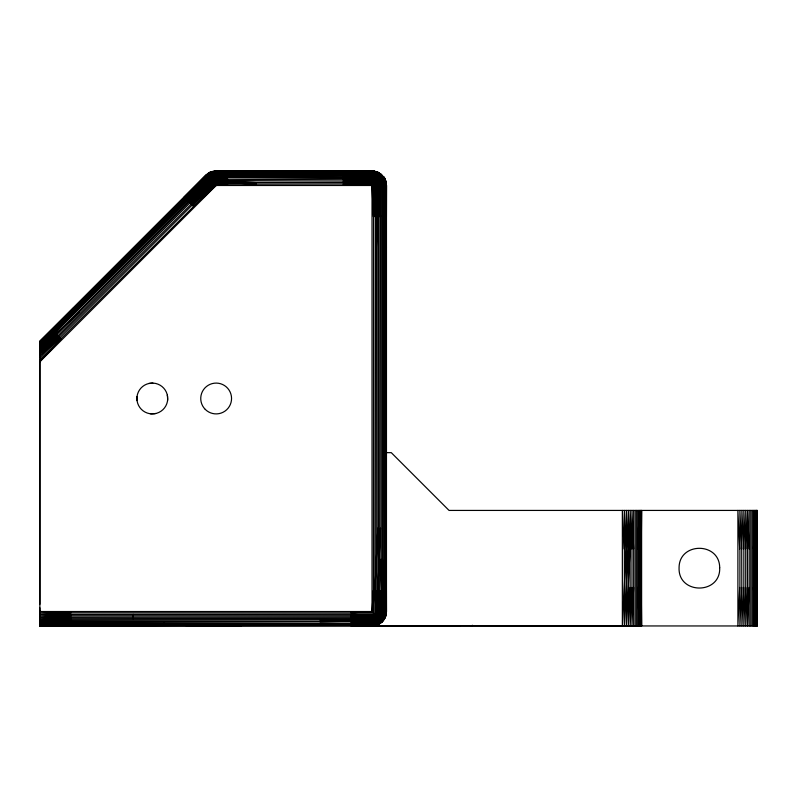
<?xml version="1.0" encoding="UTF-8"?>
<svg xmlns="http://www.w3.org/2000/svg" width="797" height="797" viewBox="0 0 797 797"><rect width="100%" height="100%" fill="white"/><g stroke="black" fill="none" stroke-linecap="round" stroke-linejoin="round"><path stroke-width="1.2" d="M383.706 620.016L378.834 624.26L373.444 625.894L39.85 625.964L39.85 361.778L60.941 338.785L216.146 183.968L227.603 182.613L372.02 182.473L380.697 173.995L385.25 179.684L386.465 185.482L386.465 611.518C386.645 619.06 380.049 625.884 372.508 625.954L379.342 625.934L373.046 625.934M244.928 171.096L216.146 171.036C206.553 171.305 203.165 176.535 212.769 181.766L214.831 180.799L372.02 181.019L379.312 173.278C383.397 175.918 386.465 180.52 386.465 185.482L386.406 216.635L386.465 185.482C384.154 169.711 381.275 178.06 373.574 184.655L373.444 612.943L70.973 612.863L39.85 611.518L39.85 607.812M376.483 625.256L372.02 625.964L351.108 625.904M39.85 620.016L380.049 619.548L380.508 185.482L376.732 179.773L372.02 176.984L343.138 175.818M39.85 621.182L381.723 621.222L381.713 184.745L378.635 179.893L372.757 175.788L216.146 175.818C215.937 168.715 209.003 172.013 205.935 175.26L39.85 341.445M373.365 216.635L372.02 185.482L381.713 174.852L375.616 171.574L372.069 174.384C377.041 176.007 381.962 180.132 382.759 185.482L382.729 621.222L385.369 617.047L386.396 612.943L386.406 590.577L386.465 611.518L385.758 615.981M633.675 625.964L633.675 510.429M637.939 625.964L637.939 510.429M637.969 548.944L639.035 510.429L639.035 625.964L637.969 587.449M639.074 548.944L639.951 510.429L639.951 625.964L639.074 587.449M639.991 548.944L640.668 510.429L640.668 625.964L639.991 587.449M640.718 548.944L641.196 510.429L641.196 625.964L640.718 587.449M749.21 625.964L749.21 510.429M753.474 625.964L753.474 510.429M753.504 548.944L754.57 510.429L754.57 625.964L753.504 587.449M755.536 548.944L756.204 510.429L756.204 625.964L755.486 510.429L754.61 548.944M754.61 587.449L755.486 625.964L756.732 510.429L756.732 625.964L756.253 587.449M756.771 548.944L757.04 510.429L757.04 625.964L756.771 587.449M217.302 625.964L241.332 625.904L217.302 625.884L217.302 625.237M70.973 619.976L39.85 618.741L378.834 618.333L379.023 184.924L375.815 180.74L372.02 178.259L343.138 177.024L214.772 176.675L209.312 178.648L39.85 348.06M633.635 587.449L631.981 625.964L631.981 510.429L633.635 548.944M747.447 587.449L745.723 625.964L745.723 510.429L747.447 548.944L747.526 625.964L749.17 587.449M747.447 548.944L747.526 510.429L749.17 548.944M757.07 548.944L757.15 510.429L449.05 510.429L391.277 452.656L386.465 452.656M383.506 176.804C385.549 180.62 378.177 182.652 376.483 185.482L376.214 615.712L70.973 615.872L39.85 614.527L374.839 614.338L375.407 184.515C377.25 181.855 384.533 179.275 382.65 175.788M745.613 587.449L743.84 625.964L743.84 510.429L745.613 548.944M631.911 587.449L630.188 625.964L630.078 548.944L628.305 510.429L628.156 548.944L624.37 625.964L624.37 510.429L626.173 548.944L626.362 625.964L630.078 548.944L630.188 510.429L631.911 548.944M741.718 587.449L739.905 625.964L739.905 510.429L741.718 548.944L741.897 625.964L743.701 587.449M741.718 548.944L741.897 510.429L743.701 548.944M641.226 548.944L641.615 510.429L641.615 625.964L375.028 625.765L459.69 625.964M214.004 171.225L227.603 171.096L214.732 171.106L208.754 173.118L212.998 182.324L216.146 185.482L377.898 185.482C380.398 183.718 387.232 180.809 383.726 177.024M39.85 361.778L216.146 185.482L215.658 171.206L210.049 172.65L205.995 175.32L39.85 341.375L39.85 604.305M380.119 625.964L372.02 625.964L373.444 625.894M385.878 181.397L385.848 615.712L386.147 185.482C385.16 178.339 379.163 172.341 372.02 171.355L340.249 171.325L373.056 171.076L376.104 171.624M385.798 590.577L385.369 617.047L385.25 216.635L386.147 183.748C384.821 177.093 378.824 171.624 372.02 171.116L216.146 171.355L210.159 172.979L206.164 175.489L39.85 341.744M380.478 559.414L381.683 590.577L381.185 620.684L351.108 621.182L319.986 619.976M39.85 622.258L382.231 621.74L382.769 590.577L381.683 559.414M385.25 590.577L384.762 618.333L384.533 185.482C384.184 178.907 377.908 174.174 372.02 172.282L227.603 172.252C220.43 172.252 212.4 170.697 206.443 175.768L39.85 342.232M384.562 590.577L384.034 619.548L383.706 185.482L385.927 181.885M384.562 216.635L385.22 185.482C384.951 178.518 378.445 173.218 372.02 171.744L340.249 171.704L374.331 171.265L377.898 172.282L381.713 174.852M383.726 216.635L384.533 185.482C382.381 179.733 377.768 175.121 372.02 172.969L214.971 172.7L210.587 174.055L206.821 176.147L39.85 342.909M384.562 559.414L383.188 620.684L382.769 590.577M386.236 183.171L386.406 247.797M351.108 621.182L382.231 621.74L372.02 611.518L372.02 179.604C373.753 176.974 376.951 170.03 380.697 173.995M380.478 528.252L377.818 590.577L377.549 617.047L39.85 617.396L70.973 618.691M376.373 247.797L378.366 183.788M377.818 528.252L374.889 590.577L376.214 615.712L351.108 614.387M630.078 587.449L628.305 625.964L628.156 548.944L626.362 510.429L626.173 548.944L622.357 625.964L622.357 510.429L624.151 548.944M739.686 587.449L737.892 625.964L737.892 510.429L739.686 548.944M351.108 612.863L372.02 611.518L373.365 590.577M210 172.461L213.775 181.238L212.998 182.324L58.809 336.663L39.85 353.958L212.102 180.55L216.146 178.259L227.603 177.024M386.415 184.446L386.386 185.482L384.533 185.482M211.474 179.385L56.826 334.67L39.85 350.431L210.149 179.474L215.15 177.861L372.02 178.259L372.069 174.384L372.707 173.567M39.85 346.645L208.565 177.89L207.539 174.135L208.754 173.118M39.85 345.37L209.541 175.489L216.146 172.969L227.603 173.766L372.02 173.796L343.138 174.742M373.713 179.136L227.603 179.684L216.146 181.019L39.85 357.793M386.147 185.482L386.147 183.748M184.376 197.776L206.413 175.031M385.25 216.635L385.22 185.482L385.907 184.346M376.483 171.744L378.475 172.58L376.403 172.142L373.424 174.862L216.146 174.742L208.565 177.89M373.424 174.862L372.02 176.984L343.138 177.024M207.947 175.609L185.831 199.24M210.149 179.474L210.896 178.279M380.478 216.635L379.242 185.482L380.119 184.177M210.378 177.253L209.312 178.648L208.675 177.143L207.887 177.213M207.718 175.001L185.243 198.652L39.85 344.254M372.986 182.095L372.06 183.26L374.241 185.442L375.407 184.515L372.06 181.447M184.107 197.507L206.503 174.752M207.579 174.503L184.755 198.164L162.339 219.813M78.863 312.633L39.85 348.817L76.333 310.103M75.645 309.425L53.02 330.875L39.85 344.792L53.608 331.462L39.85 345.988L54.296 332.14L39.85 347.333L55.063 332.907M68.363 313.998L72.527 309.684M56.826 334.67L39.85 352.144L57.792 335.647M52.991 329.141L61.359 320.563M63.87 317.983L73.922 307.692L39.85 341.574L74.191 307.961M74.569 308.349L39.85 342.541L75.057 308.837M39.85 343.308L52.532 330.386M51.885 329.729L39.85 341.963L52.154 329.998M58.809 336.663L39.85 355.851L59.865 337.709M183.948 197.347L207.589 173.876M185.243 198.652L208.266 176.326M39.85 359.776L60.941 338.785M39.85 343.766L53.02 330.875M188.132 201.531L211.046 180.371L212.102 180.55M189.048 202.448L211.992 181.327M190.015 203.414L212.998 182.324L214.383 182.553L215.08 184.406L192.087 205.487M191.031 204.44L214.024 183.35L215.848 183.559L216.146 182.473L227.603 181.128L256.485 182.613M193.163 206.562L216.146 185.482L227.603 184.137L372.847 183.928L373.534 185.482L374.889 216.635M211.295 171.923L214.831 180.799L215.917 180.461L215.15 177.861L216.146 176.984M208.675 177.143L216.146 173.796L227.603 173.766M380.508 185.482L385.359 181.098L384.264 177.89M383.935 184.794L383.118 185.432L379.242 185.482M372.02 178.259L373.325 177.382M373.753 171.355L372.02 172.282L343.138 172.939M377.898 624.718L379.242 624.031M372.02 171.355L375.616 171.574L380.508 173.796M214.971 172.7L227.603 172.939M470.658 625.964L472.591 625.316M214.702 172.112L343.138 171.704M212.64 171.504L214.772 176.675L216.146 176.386M215.658 171.206L373.056 171.076M87.321 625.884L87.321 625.256L39.85 625.645L241.332 625.296L222.114 625.246M373.155 171.594L343.138 172.252M215.529 179.126L216.146 179.604L227.603 178.309M148.86 383.487L152.855 383.108M155.774 413.513L151.769 413.892A15.402 15.402 0 0 1 136.915 398.829A15.402 15.402 0 0 1 151.121 383.138A15.402 15.402 0 0 1 167.579 396.438L167.599 400.463M343.138 173.766L373.325 172.879M70.973 622.258L39.85 623.204L380.049 623.533L39.85 624.031L70.973 623.234M70.973 624.061L39.85 624.718L377.549 624.868L351.108 625.296L288.863 624.061M351.108 623.234L381.185 622.686L351.108 622.268L381.723 622.228M351.108 624.748L378.834 624.26L319.986 623.234M356.528 625.246L70.973 625.296L133.229 625.904M70.973 624.748L39.85 625.256L87.321 625.645L39.85 625.884L374.839 625.685M354.057 625.675L376.214 625.346L351.108 625.296M376.214 625.346L319.986 625.296M186.239 625.765L241.332 625.675L217.302 625.645M70.973 612.863L39.85 613.032L70.973 614.387M150.354 413.782L154.379 413.763A15.402 15.402 0 0 0 167.709 399.048L167.33 395.043M70.973 615.872L39.85 615.981L70.973 617.316M340.249 171.096L375.616 171.574M214.453 171.664L244.928 171.704L215.379 171.076M39.85 625.964L87.321 625.964M343.138 171.325L216.146 171.116L244.928 171.325M39.85 611.518L372.02 611.518M114.967 625.256L167.988 625.246M381.474 625.964L373.534 625.924L757.15 625.964L757.15 510.429M153.542 625.645L155.176 625.884M386.914 625.964L373.534 625.884L384.254 625.964M373.534 625.924L383.168 625.964M216.146 179.604L227.603 179.684M227.603 184.137L216.146 183.968L214.831 180.799M351.108 619.976L381.185 620.684L380.478 590.577M372.02 172.282L373.932 172.331M351.108 618.691L380.049 619.548L379.193 590.577M216.146 171.355L227.603 171.704M351.108 617.316L378.834 618.333L377.818 590.577L377.818 216.635L376.483 185.482M216.146 171.744L227.603 172.252M343.138 178.309L372.02 179.604L375.736 182.643L377.898 185.482L379.193 216.635M351.108 615.872L377.549 617.047L376.373 590.577M343.138 179.684L372.02 181.019M343.138 181.128L372.02 182.473M343.138 182.613L372.02 183.968M343.138 184.137L372.02 185.482M256.485 184.137L215.329 182.154M216.306 625.814L217.302 625.884M383.706 185.482L382.64 184.067M374.331 171.265L372.02 171.036L372.02 172.969M376.373 171.704L377.818 172.252M215.25 173.437L216.146 173.796M381.713 184.745L382.759 185.482M215.549 174.304L216.146 174.742M372.02 174.742L372.757 175.788M375.407 184.515L376.054 185.442M384.921 179.026L385.758 181.019M213.775 181.238L214.383 182.553M384.622 184.177L385.22 185.482M214.772 176.675L215.15 177.861M385.16 183.569L385.758 185.482L385.798 216.635M375.028 185.482L376.373 216.635M381.683 590.577L382.231 621.74M386.147 245.406L386.176 247.797M641.226 587.449L641.615 625.964M757.07 587.449L757.15 625.964M137.034 396.537L137.044 400.562M386.176 590.577L386.186 614.338M752.209 510.429L752.209 625.964M750.784 510.429L750.784 625.964M636.664 510.429L636.664 625.964M635.239 510.429L635.239 625.964M164.351 622.258L164.351 623.234M133.229 614.387L133.229 618.691M152.317 625.964A64.427 10.829 9.8 0 1 148.77 625.346M719.691 567.673C720.837 594.811 677.928 594.811 679.074 567.673C679.164 541.87 719.601 541.87 719.691 567.673M205.257 409.389A15.402 15.402 0 0 0 231.03 402.485A15.402 15.402 0 0 0 212.161 383.616A15.402 15.402 0 0 0 205.257 409.389"/></g></svg>
